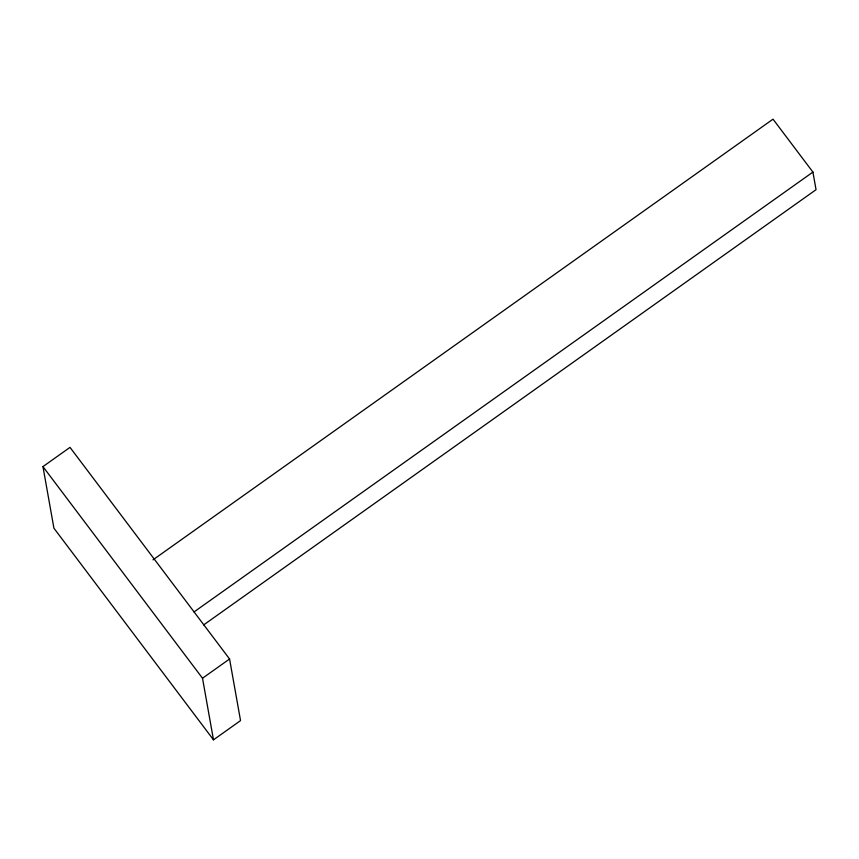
<?xml version="1.0" encoding="UTF-8"?>
<svg xmlns="http://www.w3.org/2000/svg" width="859" height="859" viewBox="0 0 859 859"><rect width="100%" height="100%" fill="white"/><g stroke="black" fill="none" stroke-linecap="round" stroke-linejoin="round"><path stroke-width="1.29" d="M42.95 466.609L70.008 447.378L229.568 659.003L240.541 720.604L213.483 739.835L53.924 528.199L42.95 466.609L202.509 678.234L213.483 739.835M152.988 559.853L773.025 119.165L812.915 172.079L816.05 189.678L203.669 624.912M193.973 611.984L812.915 172.079M202.509 678.234L229.568 659.003"/></g></svg>
